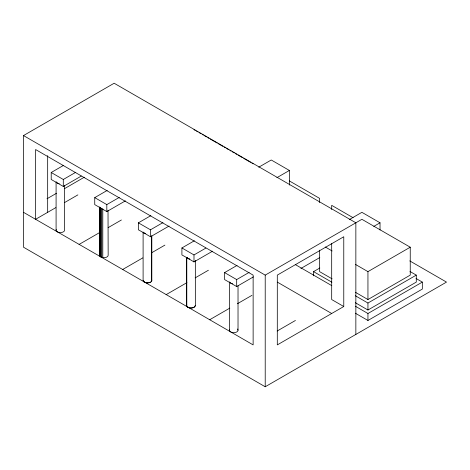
<?xml version="1.0" encoding="UTF-8"?>
<svg xmlns="http://www.w3.org/2000/svg" width="470" height="470" viewBox="0 0 470 470"><rect width="100%" height="100%" fill="white"/><g stroke="black" fill="none" stroke-linecap="round" stroke-linejoin="round"><path stroke-width="0.7" d="M409.781 260.903L446.5 282.1L265.215 386.763L23.5 247.214L23.5 135.566L114.145 83.237L355.855 222.786L355.855 334.434M81.275 176.08L63.297 186.455L51.212 179.481L51.212 172.502L63.703 165.293M51.212 172.502L63.297 179.481L75.788 172.267M46.971 198.775L56.453 193.299M64.678 188.552L84.283 177.231M55.854 207.599L35.585 219.302L35.585 149.525L253.13 275.12L253.13 344.898L187.366 306.81A4.271 2.468 0 0 1 186.796 305.576L186.796 257.466M64.666 202.511L77.885 194.88M125.414 200.849L106.819 211.582L94.734 204.603L94.734 197.629L107.219 190.415M94.734 197.629L106.819 204.603L119.304 197.394M79.095 244.418L99.928 232.392M108.135 227.65L121.395 219.995M145.242 233.649L138.386 229.807L138.386 222.833L150.876 215.618M258.753 167.208L271.255 159.994L289.385 170.457L289.385 185.109M138.386 222.833L150.476 229.807L162.961 222.598M143.421 232.251A4.271 2.468 0 0 0 143.849 232.844L150.476 236.786L169.065 226.052M276.883 177.678L289.385 170.457M122.6 269.539L142.804 257.877M151.645 252.772L164.9 245.117M189.78 259.011A4.271 2.468 0 0 1 188.752 258.764L181.908 254.934L181.908 247.954L194.398 240.746M181.908 247.954L193.993 254.934L205.86 248.084M186.942 257.372A4.271 2.468 0 0 0 187.366 257.971L193.993 261.913L212.587 251.18M166.11 294.661L186.942 282.629M195.15 277.893L208.41 270.238M253.412 276.895L236.68 286.559L224.595 279.579L224.595 272.6L237.08 265.391M224.595 272.6L236.68 279.579L249.171 272.371M349.398 219.543L361.9 212.322L380.03 222.792L380.03 230.006M23.5 135.566L265.215 275.12L361.9 219.302L410.245 247.208L410.245 275.12L367.945 299.543L355.385 292.293M209.62 319.776L229.824 308.114M237.397 303.738L251.92 295.354M300.894 268.476L319.812 257.554M373.779 226.399L380.03 222.792M313.555 275.82L313.555 271.631L319.835 268.006M355.385 264.381L367.945 271.631L410.245 247.208M277.177 331.015L295.43 320.475M343.77 306.522L277.3 344.898L277.3 275.12L343.77 236.745L343.77 306.522L331.685 299.543L331.685 243.578M355.296 295.73L367.945 303.032L416.285 275.12L416.285 282.1L367.945 310.012L355.296 302.709M355.355 306.228L367.945 313.502L422.33 282.1L422.33 289.079L367.945 320.475L355.355 313.208M101.755 257.384L101.755 208.539L100.874 208.151L100.874 256.996L103.894 257.719A4.271 2.468 0 0 0 108.165 255.251L108.018 210.143M23.5 212.322L145.242 282.493A4.271 2.468 0 0 0 148.485 282.734M143.849 281.689L188.752 307.609A4.271 2.468 0 0 0 193.023 307.609M289.385 180.927L319.6 198.369L319.6 202.552M353.088 217.704L331.685 205.343L331.685 209.532M193.957 129.667L195.22 130.396M196.478 131.118L197.735 131.847M198.992 132.575L200.884 133.662M202.141 134.391L203.398 135.119M204.662 135.848L206.547 136.935M207.805 137.663L209.068 138.392M210.325 139.114L217.252 143.115M218.509 143.844L222.915 146.387M224.172 147.11L225.43 147.839M226.693 148.567L228.579 149.654M229.836 150.382L231.099 151.111M232.356 151.834L234.242 152.926M235.505 153.655L236.763 154.377M238.02 155.106L242.426 157.65M243.689 158.378L250.61 162.373M251.867 163.102L253.13 163.83M409.963 271.472L416.285 275.12M416.032 278.463L422.33 282.1M325.252 246.985L332.155 250.974M332.155 278.88L319.6 271.631L319.6 250.163M313.555 271.631L331.896 282.223M295.219 264.534L331.791 285.648M277.353 282.129L331.685 313.496M99.74 207.029L99.763 255.886L100.85 256.978M99.593 255.234L99.763 255.886M100.85 208.134L100.192 207.64L100.192 256.485M367.945 271.631L367.945 299.543M367.945 303.032L367.945 310.012M367.945 313.502L367.945 320.475M265.215 275.12L265.215 386.763M238.026 285.754L238.026 330.222M236.68 279.579L236.68 286.559M229.483 282.112L229.483 330.222M195.344 260.38L195.344 305.576A4.271 2.468 0 0 1 192.706 307.856A4.271 2.468 0 0 1 188.047 307.321M193.993 254.934L193.993 261.913M186.613 257.36L186.613 305.477M151.822 235.981L151.822 280.455M151.651 235.881L151.651 280.355M150.476 229.807L150.476 236.786M143.103 232.239L143.103 280.355A4.271 2.468 0 0 0 144.355 282.1M106.819 204.603L106.819 211.582M102.789 208.786L102.789 257.63M99.622 207.135L99.622 255.251A4.271 2.468 0 0 1 99.763 254.611M64.631 185.644L64.631 230.118A4.271 2.468 0 0 1 59.802 232.562A4.271 2.468 0 0 1 56.236 229.478M63.297 179.481L63.297 186.455M56.089 182.002L56.089 230.118M47.67 155.629L47.67 212.322M151.505 279.715A4.271 2.468 0 0 1 151.076 281.589M150.4 282.1A4.271 2.468 0 0 1 149.513 282.493M195.162 305.477A4.271 2.468 0 0 1 195.015 306.111M194.586 306.704A4.271 2.468 0 0 1 193.91 307.215M187.865 307.215A4.271 2.468 0 0 1 186.76 304.836M237.456 328.988A4.271 2.468 0 0 1 234.313 332.672A4.271 2.468 0 0 1 229.63 329.588M232.65 283.762A4.271 2.468 0 0 1 229.63 282.018M187.865 258.377A4.271 2.468 0 0 1 186.76 257.266M144.355 233.255A4.271 2.468 0 0 1 143.25 232.151M59.255 183.653A4.271 2.468 0 0 1 56.236 181.908M188.934 258.87A4.271 2.468 0 0 1 188.047 258.476M151.675 279.815A4.271 2.468 0 0 1 149.683 282.588A4.271 2.468 0 0 1 144.525 282.2M143.421 281.089A4.271 2.468 0 0 1 143.274 280.455M145.412 233.743A4.271 2.468 0 0 1 144.525 233.355"/></g></svg>
